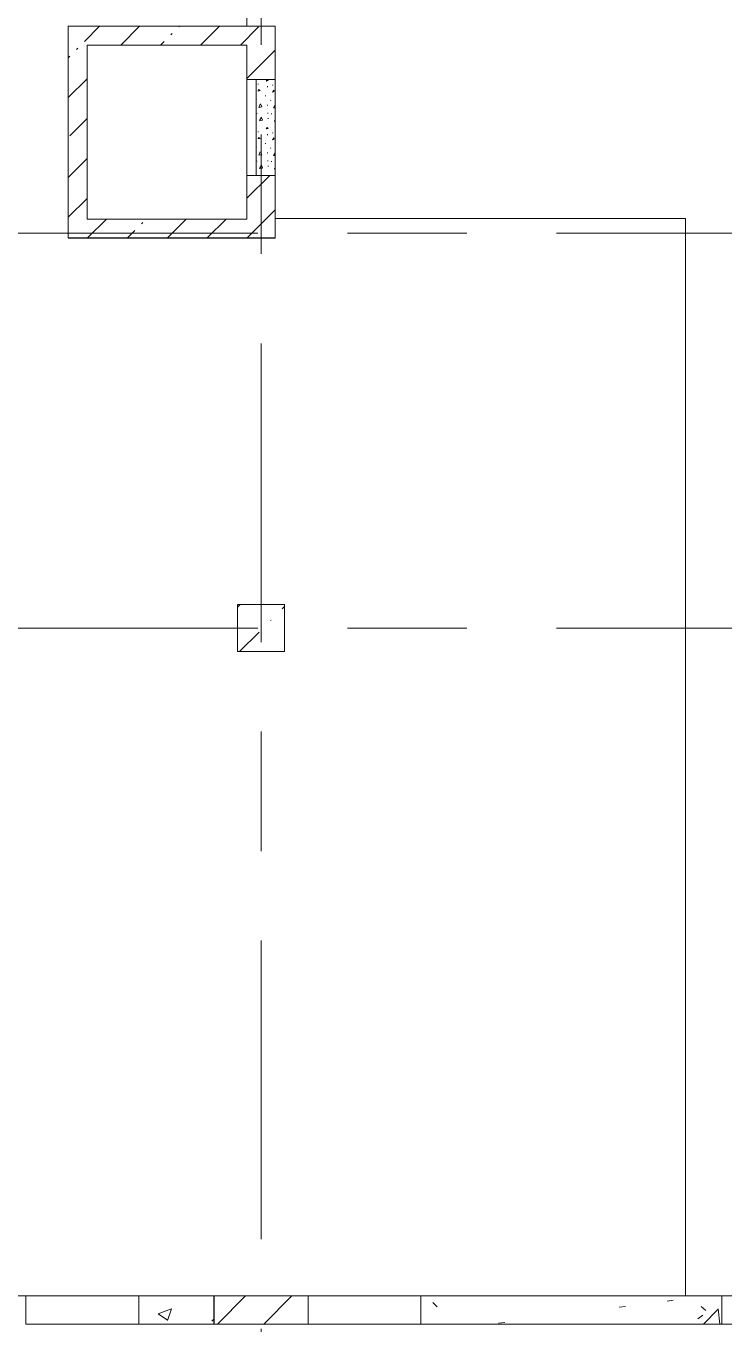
# Model space of a CAD drawing. Header units: millimetres. Extents: x 48966 to 294585, y -43515 to 30344.
# Drawn here: x 234477 to 241902, y -31683 to -17879 of the extents above; entities that cross this region are included whole.
import ezdxf

# ---------------------------------------------------------------- set-up
doc = ezdxf.new("R2010")
doc.units = ezdxf.units.MM
doc.linetypes.add('Осевые', pattern=[6350, 1270, -952.5, 3175, -952.5])
for name, color, linetype, lineweight in [('Обобщенные модели', 7, 'Continuous', 9), ('Обобщенные модели-1', 7, 'Continuous', 18), ('Общие ребра', 7, 'Continuous', 9), ('Оси-2', 7, 'Осевые', 9), ('Перекрытия', 7, 'Continuous', 9), ('Стены', 7, 'Continuous', 9), ('Стены-1', 7, 'Continuous', 18), ('Штриховка разреза-1', 7, 'Continuous', 9)]:
    doc.layers.add(name, color=color, linetype=linetype, lineweight=lineweight)
pattern_1 = [(45, (0, 0), (-493.914, 493.914), []), (45, (493.9, 0), (-493.914, 493.914), [873.125, -174.625, 6.706, -167.919])]
pattern_2 = [(45, (108045.05, 0), (-424.264, 424.264), [600, -100, 20, -100]), (45, (108045.05, 424), (-424.264, 424.264), [])]
pattern_3 = [(50, (108045, 0), (1457.472, -127.512), [152.4, -1676.4]), (355, (108045, 0), (-281.942, 1528.454), [121.92, -1341.12]), (100.451, (108166.5, -10.6), (1175.541, 1400.933), [129.52, -1424.721]), (46.184, (108045, 406.4), (2168.632, -336.342), [228.6, -2514.6]), (96.636, (108225.8, 378.4), (1899.22, 1979.42), [194.28, -2137.08]), (351.184, (108045, 406.4), (1899.24, 1979.402), [182.88, -2011.68]), (21, (108248.2, 304.8), (1212.915, -818.121), [152.4, -1676.4]), (326, (108248.2, 304.8), (494.417, 1473.504), [121.92, -1341.12]), (71.451, (108349.3, 236.6), (1707.337, 655.37), [129.52, -1424.721]), (37.5, (108045.05, 0), (24.7094, 676.4402), [67.056, -1257.808, 67.056, -1294.384, -1346.2]), (37.5, (108045.05, 0), (24.7094, 676.4402), [-2686.304, 67.056, -1279.144]), (7.5, (108045.05, 0), (534.5577, 801.4443), [67.056, -709.168, 67.056, -1227.328, -513.08]), (7.5, (108045.05, 0), (534.5577, 801.4443), [-2070.608, 67.056, -446.024]), (327.5, (107591.9, 0), (1084.7275, -45.8312), [67.056, -440.944, 67.056, -1517.904, -2103.12]), (327.5, (107591.9, 0), (1084.7275, -45.8312), [-2092.96, 67.056, -2036.064]), (317.5, (107388.7, 0), (1185.0347, 203.4135), [67.056, -593.344, 67.056, -985.52, -1493.52]), (317.5, (107388.7, 0), (1185.0347, 203.4135), [-1712.976, 67.056, -1426.464])]

# ---------------------------------------------------------------- blocks, each defined once
blk = doc.blocks.new('Обобщенные модели 21 - Обобщенные модели 21-1193761-План 4-го этажа на отм_ _6_600')
at = {"layer": 'Обобщенные модели'}
h = blk.add_hatch(dxfattribs=at)
h.set_pattern_fill('FP_7', color=256, style=0, pattern_type=2)
h.set_pattern_definition(pattern_1)
h.paths.add_polyline_path([(128432, -31683), (129432, -31683), (129432, -31383), (128432, -31383)], flags=0)
at = {"layer": 'Обобщенные модели-1'}
for p, q in [((129432, -31383), (128432, -31383)), ((128432, -31383), (128432, -31683)), ((129432, -31683), (129432, -31383)), ((128432, -31683), (129432, -31683))]:
    blk.add_line(p, q, dxfattribs=at)
blk = doc.blocks.new('Обобщенные модели 27 - Обобщенные модели 27-1208597-План 4-го этажа на отм_ _6_600')
at = {"layer": 'Обобщенные модели'}
h = blk.add_hatch(dxfattribs=at)
h.set_pattern_fill('FP_7', color=256, style=0, pattern_type=2)
h.set_pattern_definition(pattern_1)
h.paths.add_polyline_path([(128682, -24533), (129182, -24533), (129182, -24033), (128682, -24033)], flags=0)
at = {"layer": 'Обобщенные модели-1'}
for p, q in [((129182, -24033), (128682, -24033)), ((128682, -24033), (128682, -24533)), ((129182, -24533), (129182, -24033)), ((128682, -24533), (129182, -24533))]:
    blk.add_line(p, q, dxfattribs=at)

msp = doc.modelspace()

# ---------------------------------------------------------------- hatches: boundary and pattern name
at = {"layer": 'Штриховка разреза-1'}
h = msp.add_hatch(dxfattribs=at)
h.set_pattern_fill('FP_4', color=256, style=0, pattern_type=2)
h.set_pattern_definition(pattern_2)
h.paths.add_polyline_path([(235126.7, -18082.9), (237126.7, -18082.9), (237126.7, -17882.9), (234926.7, -17882.9), (234926.7, -18082.9)], flags=0)
h = msp.add_hatch(dxfattribs=at)
h.set_pattern_fill('FP_4', color=256, style=0, pattern_type=2)
h.set_pattern_definition(pattern_2)
h.paths.add_polyline_path([(235126.7, -20132.9), (235126.7, -18082.9), (234926.7, -18082.9), (234926.7, -20132.9)], flags=0)
h = msp.add_hatch(dxfattribs=at)
h.set_pattern_fill('FP_4', color=256, style=0, pattern_type=2)
h.set_pattern_definition(pattern_2)
h.paths.add_polyline_path([(236826.7, -19932.9), (237126.7, -19932.9), (237126.7, -19467.9), (236826.7, -19467.9)], flags=0)
h.paths.add_polyline_path([(236926.7, -18447.9), (237126.7, -18447.9), (237126.7, -18082.9), (236826.7, -18082.9), (236826.7, -18447.9)], flags=0)
h = msp.add_hatch(dxfattribs=at)
h.set_pattern_fill('FP_18', color=256, style=0, pattern_type=2)
h.set_pattern_definition([(315, (108248.25, 20.32), (507.9997, 0), [7.184, -711.236]), (63.435, (108324.45, 76.2), (-0.0009, 508.0002), [11.359, -1124.563]), (90, (108166.97, 60.96), (-508, 508), [10.16, -497.84]), (315, (108045.05, 127), (507.9997, 0), [7.184, -711.236]), (270, (108375.25, 40.64), (508, -508), [6.706, -501.294]), (270, (108258.4, 386.1), (508, -508), [6.706, -501.294]), (45, (108329.53, 441.96), (0, 507.9997), [7.184, -711.236]), (90, (108227.93, 182.9), (-508, 508), [6.706, -501.294]), (90, (108166.97, 259.1), (-508, 508), [6.706, -501.294]), (270, (108324.45, 238.76), (508, -508), [6.706, -501.294]), (45, (108172.05, 426.72), (0, 507.9997), [7.184, -711.236]), (45, (108065.37, 284.48), (0, 507.9997), [7.184, -711.236]), (270, (108055.2, 492.76), (508, -508), [6.706, -501.294]), (315, (108380.33, 406.4), (507.9997, 0), [7.184, -711.236]), (90, (108522.57, 71.1), (-508, 508), [6.706, -501.294]), (315, (108400.65, 137.16), (507.9997, 0), [7.184, -711.236]), (90, (108522.57, 264.16), (-508, 508), [10.16, -497.84]), (90, (108527.65, 436.9), (-508, 508), [6.706, -501.294]), (90, (108420.97, 294.64), (-508, 508), [6.706, -501.294]), (315, (108405.73, 497.84), (507.9997, 0), [7.184, -711.236]), (0, (108522.57, 497.84), (508, 508), [6.706, -501.294]), (315, (108136.5, 508), (507.9997, 0), [7.184, -711.236]), (270, (108278.73, 132.1), (508, -508), [6.706, -501.294]), (0, (108497.17, 172.7), (508, 508), [6.706, -501.294]), (56.31, (108319.37, 5.08), (507.99879, 1016.00085), [18.316, -1813.304]), (315, (108329.53, 20.32), (507.9997, 0), [14.368, -704.052]), (194.036, (108339.69, 10.16), (-1524.00192, -507.99336), [20.945, -2073.593]), (60.255, (108075.53, 45.72), (508.001493, 1015.99859), [40.956, -4054.671]), (293.199, (108095.85, 81.28), (508.006508, -1015.996307), [38.688, -3830.124]), (180, (108111.1, 45.7), (-508, -508), [35.56, -472.44]), (63.435, (108065.37, 213.36), (-0.0009, 508.0002), [22.718, -1113.204]), (315, (108075.53, 233.68), (507.9997, 0), [14.368, -704.052]), (206.565, (108085.69, 223.52), (-508.00066, -508.0002), [22.718, -1113.204]), (66.801, (108431.13, 50.8), (1016.01901, 2539.993042), [38.688, -3830.124]), (296.565, (108446.37, 86.36), (508.0002, -508.00066), [34.078, -1101.845]), (189.462, (108461.61, 55.88), (-2540.002556, -507.985985), [30.901, -3059.143]), (82.875, (108248.25, 248.92), (-0.000517, 507.999884), [40.956, -4054.671]), (315, (108253.33, 289.56), (507.9997, 0), [35.921, -682.5]), (206.565, (108278.73, 264.16), (-508.00066, -508.0002), [34.078, -1101.845]), (71.565, (108420.97, 223.52), (0.00014, 507.99998), [16.064, -1590.373]), (326.31, (108426.05, 238.76), (1016.00085, -507.99879), [18.316, -1813.304]), (194.036, (108441.29, 228.6), (-1524.00192, -507.99336), [20.945, -2073.593]), (60.255, (108212.69, 472.44), (508.001493, 1015.99859), [40.956, -4054.671]), (288.435, (108233, 508), (508.0012, -1015.99951), [32.129, -1574.308]), (189.462, (108243.17, 477.52), (-2540.002556, -507.985985), [30.901, -3059.143]), (63.435, (108085.69, 411.48), (-0.0009, 508.0002), [34.078, -1101.845]), (296.565, (108100.93, 441.96), (508.0002, -508.00066), [34.078, -1101.845]), (180, (108116.17, 411.5), (-508, -508), [30.48, -477.52]), (56.31, (108151.73, 320.04), (507.99879, 1016.00085), [18.316, -1813.304]), (326.31, (108161.89, 335.28), (1016.00085, -507.99879), [18.316, -1813.304]), (191.31, (108177.13, 325.12), (-2031.99947, -508.00241), [25.903, -2564.399]), (63.435, (108324.45, 365.76), (-0.0009, 508.0002), [22.718, -1113.204]), (326.31, (108334.61, 386.08), (1016.00085, -507.99879), [18.316, -1813.304]), (201.801, (108349.85, 375.92), (-1016.00392, -507.992605), [27.357, -2708.307]), (60.255, (108436.21, 416.56), (508.001493, 1015.99859), [40.956, -4054.671]), (288.435, (108456.53, 452.12), (508.0012, -1015.99951), [32.129, -1574.308]), (189.462, (108466.69, 421.64), (-2540.002556, -507.985985), [30.901, -3059.143]), (56.31, (108507.33, 330.2), (507.99879, 1016.00085), [18.316, -1813.304]), (315, (108517.5, 345.44), (507.9997, 0), [14.368, -704.052]), (194.036, (108527.65, 335.28), (-1524.00192, -507.99336), [20.945, -2073.593])])
h.paths.add_polyline_path([(236926.7, -19467.9), (237126.7, -19467.9), (237126.7, -18447.9), (236926.7, -18447.9)], flags=0)
h = msp.add_hatch(dxfattribs=at)
h.set_pattern_fill('FP_4', color=256, style=0, pattern_type=2)
h.set_pattern_definition(pattern_2)
h.paths.add_polyline_path([(237126.7, -20132.9), (237126.7, -19932.9), (235126.7, -19932.9), (235126.7, -20132.9)], flags=0)
h = msp.add_hatch(dxfattribs=at)
h.set_pattern_fill('FP_8', color=256, style=0, pattern_type=2)
h.set_pattern_definition(pattern_3)
h.paths.add_polyline_path([(236476.7, -31682.9), (236476.7, -31382.9), (235676.7, -31382.9), (235676.7, -31682.9)], flags=0)
h.paths.add_polyline_path([(233826.9, -31682.9), (234476.7, -31682.9), (234476.7, -31382.9), (232676.7, -31382.9), (232676.7, -31682.9)], flags=0)
h = msp.add_hatch(dxfattribs=at)
h.set_pattern_fill('FP_8', color=256, style=0, pattern_type=2)
h.set_pattern_definition(pattern_3)
h.paths.add_polyline_path([(241071.6, -31682.9), (241876.7, -31682.9), (241876.7, -31382.9), (238676.7, -31382.9), (238676.7, -31682.9)], flags=0)

# ---------------------------------------------------------------- linework, layer by layer
at = {"layer": 'Общие ребра'}
for p, q in [((236926.7, -18447.9), (237126.7, -18447.9)), ((237126.7, -18447.9), (236926.7, -18447.9)), ((237126.7, -19467.9), (236926.7, -19467.9)), ((236926.7, -19467.9), (237126.7, -19467.9))]:
    msp.add_line(p, q, dxfattribs=at)
at = {"layer": 'Оси-2'}
for p, q in [((236976.7, 25417.1), (236976.7, -41737.8)), ((258216.7, -20082.9), (199731.8, -20082.9)), ((258216.7, -24282.9), (199731.8, -24282.9)), ((258216.7, -31382.9), (199731.8, -31382.9))]:
    msp.add_line(p, q, dxfattribs=at)
at = {"layer": 'Перекрытия'}
for p, q in [((236826.7, -17882.9), (236826.7, -15852.9)), ((236826.7, -15982.9), (236826.7, -17882.9)), ((234926.7, -17882.9), (234926.7, -20132.9)), ((236826.7, -17882.9), (234926.7, -17882.9)), ((234926.7, -20132.9), (234926.7, -17882.9)), ((234926.7, -17882.9), (236826.7, -17882.9)), ((236826.7, -18082.9), (236826.7, -19927.9)), ((236826.7, -19932.9), (236826.7, -18082.9)), ((236826.7, -18082.9), (236826.7, -19927.9)), ((236826.7, -19672.9), (236826.7, -19927.9)), ((237126.7, -19927.9), (241491.7, -19927.9)), ((237126.7, -19927.9), (237126.7, -20132.9)), ((241491.7, -19927.9), (241491.7, -31382.9)), ((234926.7, -20132.9), (236826.7, -20132.9)), ((237126.7, -20132.9), (234926.7, -20132.9)), ((231051.7, -31382.9), (241491.7, -31382.9)), ((241491.7, -31382.9), (243376.7, -31382.9))]:
    msp.add_line(p, q, dxfattribs=at)
at = {"layer": 'Стены'}
for p, q in [((236826.7, -19467.9), (236826.7, -18447.9)), ((234476.7, -31682.9), (234476.7, -31382.9)), ((234476.7, -31382.9), (235676.7, -31382.9)), ((235676.7, -31382.9), (235676.7, -31682.9)), ((237476.7, -31382.9), (237476.7, -31682.9)), ((237476.7, -31382.9), (238676.7, -31382.9)), ((238676.7, -31382.9), (238676.7, -31682.9)), ((241876.7, -31382.9), (241876.7, -31682.9)), ((241876.7, -31382.9), (243076.7, -31382.9)), ((235676.7, -31682.9), (234476.7, -31682.9)), ((238676.7, -31682.9), (237476.7, -31682.9)), ((243076.7, -31682.9), (241876.7, -31682.9))]:
    msp.add_line(p, q, dxfattribs=at)
at = {"layer": 'Стены-1'}
for p, q in [((237126.7, -17882.9), (234926.7, -17882.9)), ((234926.7, -17882.9), (234926.7, -18082.9)), ((237126.7, -18082.9), (237126.7, -17882.9)), ((234926.7, -18082.9), (234926.7, -20132.9)), ((235126.7, -18082.9), (236826.7, -18082.9)), ((235126.7, -19932.9), (235126.7, -18082.9)), ((236826.7, -18082.9), (236826.7, -18447.9)), ((237126.7, -18447.9), (237126.7, -18082.9)), ((236826.7, -18447.9), (236926.7, -18447.9)), ((236926.7, -18447.9), (236926.7, -19467.9)), ((237126.7, -19467.9), (237126.7, -18447.9)), ((236826.7, -19467.9), (236826.7, -19932.9)), ((236926.7, -19467.9), (236826.7, -19467.9)), ((237126.7, -19932.9), (237126.7, -19467.9)), ((236826.7, -19932.9), (235126.7, -19932.9)), ((237126.7, -20132.9), (237126.7, -19932.9)), ((234926.7, -20132.9), (235126.7, -20132.9)), ((237126.7, -20132.9), (234926.7, -20132.9)), ((234926.7, -20134.9), (237128.7, -20134.9)), ((235126.7, -20132.9), (237126.7, -20132.9)), ((237128.7, -20134.9), (237128.7, -20132.9)), ((236476.7, -31382.9), (235676.7, -31382.9)), ((235676.7, -31382.9), (235676.7, -31682.9)), ((236476.7, -31682.9), (236476.7, -31382.9)), ((241876.7, -31382.9), (238676.7, -31382.9)), ((238676.7, -31382.9), (238676.7, -31682.9)), ((241876.7, -31682.9), (241876.7, -31382.9)), ((235676.7, -31682.9), (236476.7, -31682.9)), ((238676.7, -31682.9), (241876.7, -31682.9))]:
    msp.add_line(p, q, dxfattribs=at)

# ---------------------------------------------------------------- block references
at = {"layer": 'Обобщенные модели'}
for name in ['Обобщенные модели 21 - Обобщенные модели 21-1193761-План 4-го этажа на отм_ _6_600', 'Обобщенные модели 27 - Обобщенные модели 27-1208597-План 4-го этажа на отм_ _6_600']:
    msp.add_blockref(name, (108045, 0), dxfattribs=at)

doc.saveas('drawing.dxf')
